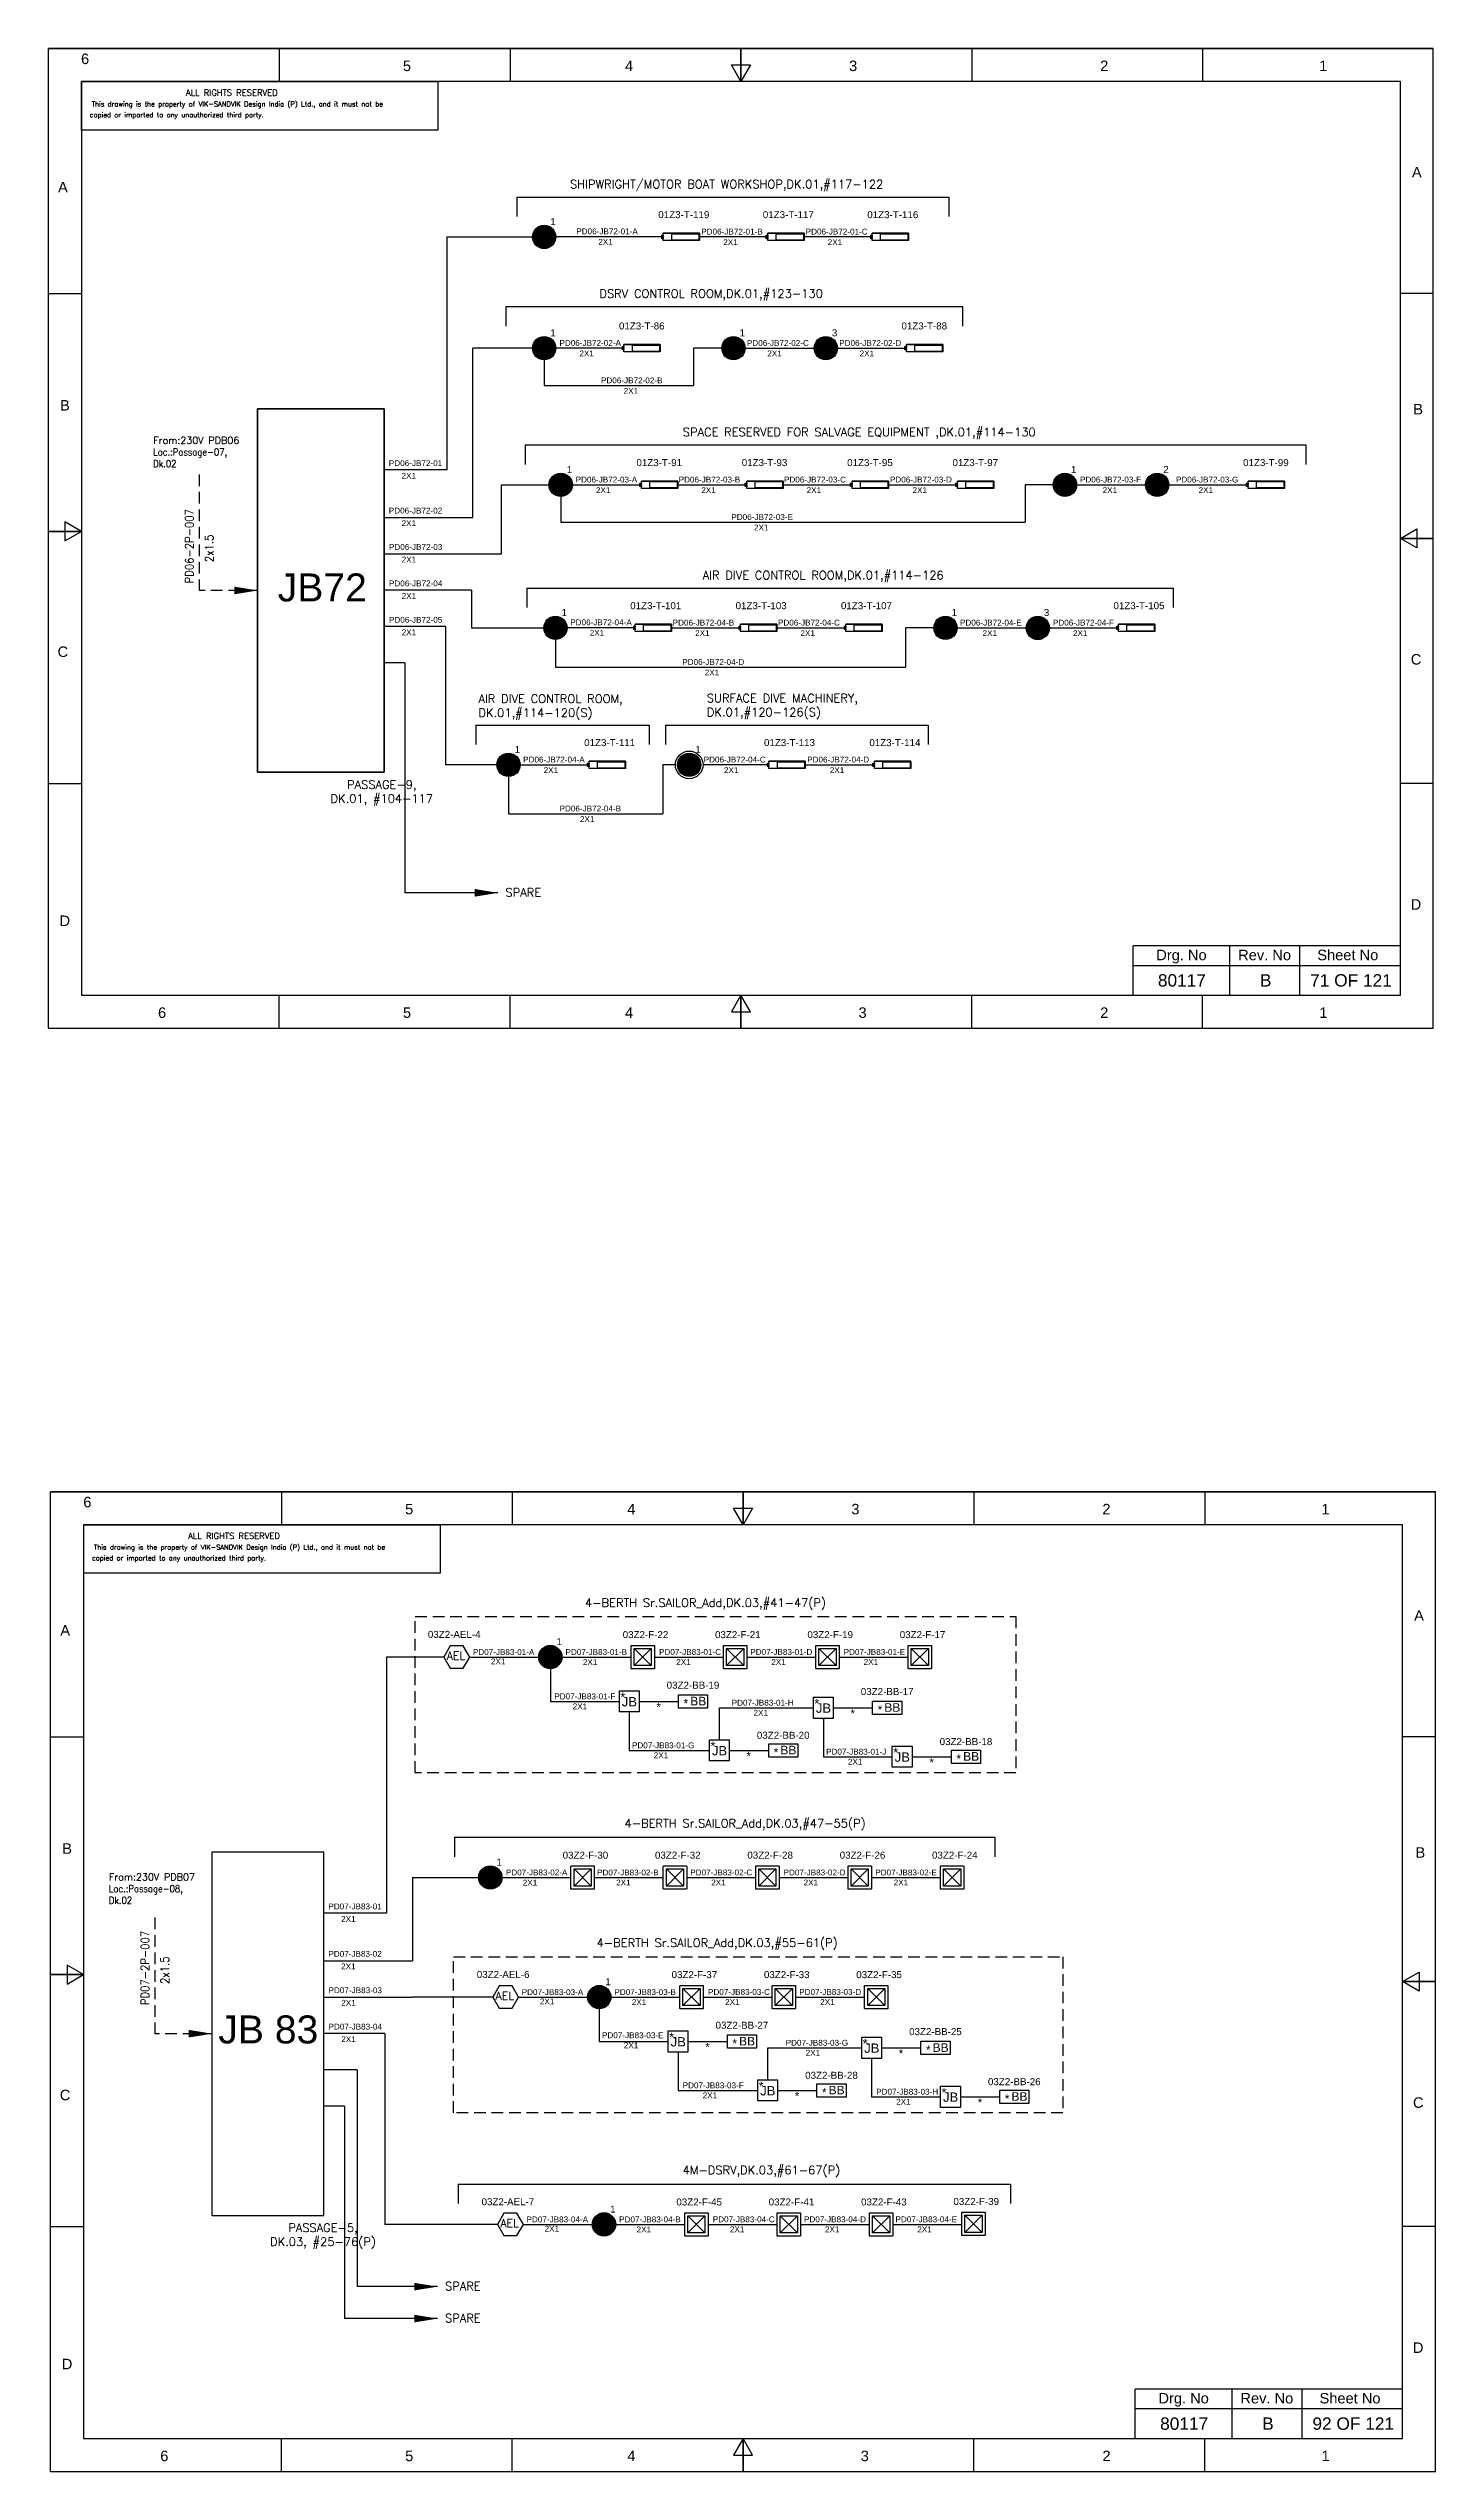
# Model space of a CAD drawing. Header units: inches. Extents: x -3311 to 1429, y -713 to 2436.
# Drawn here: x -1331 to -1033, y 99 to 618 of the extents above; entities that cross this region are included whole.
import ezdxf
from ezdxf.enums import TextEntityAlignment as Align

# ---------------------------------------------------------------- set-up
doc = ezdxf.new("R2010")
doc.units = ezdxf.units.IN
doc.linetypes.add('HIDDEN', pattern=[0.375, 0.25, -0.125])
doc.linetypes.add('SOLID', pattern=[0])
for name, color, linetype in [('BB', 7, 'Continuous'), ('Fmount', 7, 'Continuous'), ('LINE', 3, 'SOLID')]:
    doc.layers.add(name, color=color, linetype=linetype)
for name, color, linetype, lineweight in [('ELEC_TXT-025', 1, 'Continuous', 25), ('HEL-025', 1, 'Continuous', 25), ('HEL-035', 2, 'Continuous', 35)]:
    doc.layers.add(name, color=color, linetype=linetype, lineweight=lineweight)
doc.styles.add('_NORMAL', font='arial.ttf')
doc.styles.add('ROMAN S', font='romans.shx')
doc.styles.add('ROMANS', font='simplex.shx', dxfattribs={"width": 0.88})
doc.styles.get("Standard").update_dxf_attribs({"font": 'arial.ttf'})
doc.dimstyles.get("Standard").update_dxf_attribs({"dimtxt": 0.18, "dimasz": 0.18, "dimexe": 0.18, "dimexo": 0.0625, "dimgap": 0.09, "dimtad": 0, "dimtih": 1, "dimtoh": 1, "dimdec": 4, "dimzin": 0, "dimdsep": 46, "dimtxsty": 'Standard', "dimcen": 0.09, "dimadec": 0, "dimazin": 0, "dimtfac": 1, "dimtdec": 4, "dimtofl": 0, "dimtmove": 0, "dimatfit": 3, "dimfxl": 1, "dimtolj": 1, "dimtzin": 0, "dimarcsym": 0})

# ---------------------------------------------------------------- blocks, each defined once
blk = doc.blocks.new('fr')
at = {"color": 7, "linetype": 'Continuous'}
for p, q in [((33763.99, 4500.4), (33466.99, 4500.4)), ((33466.99, 4500.4), (33763.99, 4500.4)), ((33466.99, 4290.33), (33466.99, 4500.4)), ((33516.49, 4500.4), (33516.49, 4493.33)), ((33565.99, 4500.4), (33565.99, 4493.33)), ((33615.49, 4500.4), (33615.49, 4493.33)), ((33615.49, 4493.33), (33615.49, 4500.4)), ((33615.49, 4500.4), (33615.49, 4493.33)), ((33664.99, 4500.4), (33664.99, 4493.33)), ((33714.49, 4500.4), (33714.49, 4493.33)), ((33763.99, 4290.33), (33763.99, 4500.4)), ((33763.99, 4290.33), (33763.99, 4500.4)), ((33615.49, 4493.33), (33613.45, 4496.87)), ((33613.45, 4496.87), (33617.53, 4496.87)), ((33617.53, 4496.87), (33615.49, 4493.33)), ((33756.92, 4493.33), (33474.06, 4493.33)), ((33474.06, 4493.33), (33474.06, 4297.41)), ((33756.92, 4297.41), (33756.92, 4493.33)), ((33466.99, 4447.89), (33474.06, 4447.89)), ((33763.99, 4447.89), (33756.92, 4447.89)), ((33466.99, 4396.87), (33474.06, 4396.87)), ((33474.06, 4396.87), (33466.99, 4396.87)), ((33466.99, 4396.87), (33474.06, 4396.87)), ((33474.06, 4396.87), (33470.53, 4398.91)), ((33470.53, 4398.91), (33470.53, 4394.83)), ((33470.53, 4394.83), (33474.06, 4396.87)), ((33756.92, 4395.37), (33760.45, 4397.41)), ((33763.99, 4395.37), (33756.92, 4395.37)), ((33760.45, 4393.33), (33756.92, 4395.37)), ((33756.92, 4395.37), (33763.99, 4395.37)), ((33763.99, 4395.37), (33756.92, 4395.37)), ((33760.45, 4397.41), (33760.45, 4393.33)), ((33466.99, 4342.85), (33474.06, 4342.85)), ((33763.99, 4342.85), (33756.92, 4342.85)), ((33474.06, 4297.41), (33756.92, 4297.41)), ((33516.49, 4290.33), (33516.49, 4297.41)), ((33565.99, 4290.33), (33565.99, 4297.41)), ((33615.49, 4297.41), (33613.45, 4293.87)), ((33615.49, 4290.33), (33615.49, 4297.41)), ((33617.53, 4293.87), (33615.49, 4297.41)), ((33615.49, 4297.41), (33615.49, 4290.33)), ((33615.49, 4290.33), (33615.49, 4297.41)), ((33664.99, 4290.33), (33664.99, 4297.41)), ((33714.49, 4290.33), (33714.49, 4297.41)), ((33613.45, 4293.87), (33617.53, 4293.87)), ((33466.99, 4290.33), (33763.99, 4290.33)), ((33466.99, 4290.33), (33763.99, 4290.33))]:
    blk.add_line(p, q, dxfattribs=at)
at = {"color": 7, "style": '_NORMAL'}
for s, p in [('6', (33474.86, 4498.18)), ('5', (33543.88, 4496.68)), ('4', (33591.52, 4496.68)), ('3', (33639.57, 4496.68)), ('2', (33693.41, 4496.68)), ('1', (33740.39, 4496.68)), ('A', (33760.45, 4473.88)), ('A', (33470.1, 4470.68)), ('B', (33470.52, 4423.9)), ('B', (33760.74, 4423.06)), ('C', (33470.08, 4371.07)), ('C', (33760.29, 4369.44)), ('D', (33760.27, 4316.89)), ('D', (33470.51, 4313.39)), ('6', (33491.37, 4293.69)), ('5', (33543.89, 4293.69)), ('4', (33591.53, 4293.69)), ('3', (33641.59, 4293.69)), ('2', (33693.43, 4293.69)), ('1', (33740.41, 4293.69))]:
    blk.add_text(s, height=2.25, dxfattribs=at).set_placement(p, align=Align.MIDDLE_CENTER)
blk = doc.blocks.new('A$C4BAD7D21')
at = {"layer": 'HEL-025'}
blk.add_lwpolyline([(-34000, 0), (-34000, 2086), (-18714, 2086), (-18714, 0)], close=True, dxfattribs=at)
at = {"layer": 'HEL-025', "style": 'ROMANS'}
for s, p in [('This drawing is the property of VIK-SANDVIK Design India (P) Ltd., and it must not be', (-33558, 1016)), (' copied or imparted to any unauthorized third party.', (-33785, 550))]:
    blk.add_text(s, height=210, dxfattribs=at).set_placement(p)
at = {"layer": 'HEL-035', "style": 'ROMANS'}
blk.add_text('     ALL RIGHTS RESERVED', height=262.5, dxfattribs=at).set_placement((-30497, 1476))
blk = doc.blocks.new('FIXED_KEY_SWITCH')
h = blk.add_hatch(color=1)
h.dxf.hatch_style = 1
edge = h.paths.add_edge_path()
edge.add_arc((848.13, 1737.46), 2.5, 0, 360)
at = {"color": 1}
blk.add_circle((848.13, 1737.46), 2.5, dxfattribs=at)
at = {"color": 7, "insert": (849.44, 1741.5), "char_height": 1.5, "attachment_point": 1, "style": '_NORMAL'}
blk.add_mtext_dynamic_manual_height_columns('1', width=1.5, gutter_width=7.5, heights=[0], dxfattribs=at)
blk = doc.blocks.new('SWT')
blk.add_blockref('FIXED_KEY_SWITCH', (0, 0))
blk.add_attdef('TAG_NO', (844.55, 1741.11), '', height=1.5)
blk = doc.blocks.new('AEL')
at = {"color": 4}
blk.add_lwpolyline([(989.98, -190.09), (992.75, -190.09), (994.14, -187.69), (992.75, -185.28), (989.98, -185.28), (988.59, -187.69)], close=True, dxfattribs=at)
at = {"color": 4, "style": 'ROMANS'}
blk.add_text('AEL', height=1.725, dxfattribs=at).set_placement((989.2, -188.27))
blk = doc.blocks.new('AEL_L')
blk.add_blockref('AEL', (0, 0))
blk.add_attdef('TAG_NO', (986.55, -183.59), '', height=1.5)
blk = doc.blocks.new('LED FLUSH MOUNT')
for p, q in [((114818, 79432), (114604, 79219)), ((114604, 79432), (114818, 79219))]:
    blk.add_line(p, q)
blk.add_lwpolyline([(114572, 79470), (114850, 79470, -0.414214), (114856, 79464), (114856, 79186, -0.414214), (114850, 79180), (114572, 79180, -0.414214), (114566, 79186), (114566, 79464, -0.414214)], format="xyb", close=True)
blk.add_lwpolyline([(114604, 79432), (114818, 79432), (114818, 79219), (114604, 79219)], close=True)
blk = doc.blocks.new('LED Flush Mounted Light 22W')
blk.add_blockref('LED FLUSH MOUNT', (0, 0))
at = {"style": 'ROMANS', "width": 0.7}
blk.add_attdef('TAG_NO.:', (113905, 79579), '', height=250, dxfattribs=at)
blk = doc.blocks.new('JB')
blk.add_lwpolyline([(1661.35, 1973.02), (1665.59, 1973.02), (1665.59, 1968.5), (1661.35, 1968.5)], close=True)
at = {"color": 7}
for s, p in [('*', (1661.54, 1970.68)), ('JB', (1661.87, 1969.69))]:
    blk.add_text(s, height=2, dxfattribs=at).set_placement(p)
blk = doc.blocks.new('JB_FOR_BUNKLIGHT')
blk.add_blockref('JB', (0, 0))
blk.add_attdef('TAG_NO:', (1659.46, 1975.19), '', height=1.5)
blk = doc.blocks.new('bunk_light')
blk.add_lwpolyline([(17773, 202986), (18112, 202986), (18112, 202830), (17773, 202830)], close=True)
at = {"char_height": 100, "attachment_point": 1}
for s, insert in [('*', (17831, 202937)), ('BB', (17909, 202962))]:
    blk.add_mtext_dynamic_manual_height_columns(s, width=182.6, gutter_width=7.5, heights=[0], dxfattribs=dict(at, insert=insert))
blk = doc.blocks.new('LED_BUNK _LIGHT')
at = {"xscale": 0.8, "yscale": 0.8, "zscale": 0.8}
blk.add_blockref('bunk_light', (4436, 38936), dxfattribs=at)
at = {"style": 'ROMAN S', "width": 0.7}
blk.add_attdef('TAG_NO:', text='', height=250, dxfattribs=at).set_placement((18767, 201415), align=Align.CENTER)
blk = doc.blocks.new('2A')
at = {"color": 7, "lineweight": -3, "ltscale": 2.5}
blk.add_line((790.02, 1997.62, -0.03), (782.23, 1997.62, -0.03), dxfattribs=at)
at = {"color": 7, "lineweight": -3, "ltscale": 2.5, "elevation": -0.03}
for points in [[(781.91, 1997.21), (782.23, 1997.21), (782.23, 1996.94), (781.91, 1996.94)], [(781.91, 1996.7), (782.23, 1996.7), (782.23, 1996.44), (781.91, 1996.44)], [(782.23, 1997.62), (790.02, 1997.62), (790.02, 1996.02), (782.23, 1996.02)], [(784.03, 1997.5), (789.88, 1997.5), (789.88, 1996.14), (784.03, 1996.14)]]:
    blk.add_lwpolyline(points, close=True, dxfattribs=at)
blk = doc.blocks.new('LED TUBE LIGHT 30W')
blk.add_blockref('2A', (179.91, -357.89))
blk.add_attdef('TAG_NO.', (962.52, 1642.97), '', height=1.5)
blk = doc.blocks.new('LHS_SWITCH')
h = blk.add_hatch(color=1)
h.dxf.hatch_style = 1
edge = h.paths.add_edge_path()
edge.add_arc((2067.22, 3641.35), 2, 0, 360)
at = {"color": 1}
blk.add_circle((2067.22, 3641.35), 2, dxfattribs=at)
at = {"color": 7, "insert": (2068.26, 3644.59), "char_height": 1.2, "attachment_point": 1, "style": '_NORMAL'}
blk.add_mtext_dynamic_manual_height_columns('3', width=1.5, gutter_width=7.5, heights=[0], dxfattribs=at)
blk = doc.blocks.new('RHS_SWITCH')
h = blk.add_hatch(color=1)
h.dxf.hatch_style = 1
edge = h.paths.add_edge_path()
edge.add_arc((2068.03, 3653.6), 2, 0, 360)
at = {"color": 1}
blk.add_circle((2068.03, 3653.6), 2, dxfattribs=at)
at = {"color": 7, "insert": (2069.08, 3656.84), "char_height": 1.2, "attachment_point": 1, "style": '_NORMAL'}
blk.add_mtext_dynamic_manual_height_columns('2', width=1.5, gutter_width=7.5, heights=[0], dxfattribs=at)

msp = doc.modelspace()

# ---------------------------------------------------------------- linework, layer by layer
for p, q in [((-1230.08, 586.58, -0.07), (-1137.42, 586.58, -0.07)), ((-1245.09, 578.03), (-1245.09, 528.06)), ((-1198.65, 578.03, -0.02), (-1221.7, 578.03, -0.02)), ((-1176.25, 578.03, -0.02), (-1190.86, 578.03, -0.02)), ((-1153.85, 578.03, -0.02), (-1168.45, 578.03, -0.02)), ((-1232.42, 563.12, -0.05), (-1134.49, 563.12, -0.05)), ((-1239.51, 517.89), (-1239.51, 554.17)), ((-1224.2, 551.67), (-1224.2, 546.14)), ((-1207.1, 554.17), (-1221.7, 554.17)), ((-1186.11, 554.17), (-1192.15, 554.17)), ((-1224.2, 546.14), (-1192.15, 546.14)), ((-1228.31, 533.42, -0.05), (-1060.84, 533.42, -0.05)), ((-1115.02, 524.87), (-1121.06, 524.87)), ((-1220.66, 522.37), (-1220.66, 516.84)), ((-1220.66, 516.84), (-1121.06, 516.84)), ((-1239.76, 502.28), (-1258.5, 502.28)), ((-1239.76, 502.28), (-1239.76, 494.2)), ((-1227.95, 502.75, -0.05), (-1089.29, 502.75, -0.05)), ((-1245.38, 494.48), (-1258.5, 494.48)), ((-1245.38, 494.48), (-1245.38, 464.84)), ((-1204.68, 494.2), (-1219.29, 494.2)), ((-1140.64, 494.2), (-1146.68, 494.2)), ((-1221.79, 491.7), (-1221.79, 485.76)), ((-1254.08, 486.68), (-1258.5, 486.68)), ((-1254.08, 486.68), (-1254.08, 437.4)), ((-1221.79, 485.76), (-1146.68, 485.76)), ((-1238.89, 473.37, -0.05), (-1201.68, 473.37, -0.05)), ((-1198.16, 473.37, -0.05), (-1141.84, 473.37, -0.05)), ((-1234.36, 464.84), (-1245.38, 464.84)), ((-1196.07, 464.84), (-1198.74, 464.84)), ((-1175.99, 464.84), (-1190.12, 464.84)), ((-1231.86, 462.34), (-1231.86, 454.35)), ((-1258.05, 273.57), (-1258.05, 218.63)), ((-1245.72, 273.57), (-1258.05, 273.57)), ((-1222.87, 271.07), (-1222.87, 264.05)), ((-1205.96, 261.79), (-1205.96, 253.55)), ((-1203.85, 264.05), (-1195.4, 264.05)), ((-1164.33, 260.42), (-1164.33, 252.18)), ((-1162.22, 262.68), (-1153.77, 262.68)), ((-1184.51, 253.55), (-1176.07, 253.55)), ((-1145.3, 252.18), (-1136.86, 252.18)), ((-1243.42, 234.94), (-1127.54, 234.94)), ((-1252.42, 226.29), (-1252.42, 208.46)), ((-1235.24, 200.66), (-1252.48, 200.66)), ((-1212.39, 198.16), (-1212.39, 191.14)), ((-1195.48, 188.89), (-1195.48, 180.64)), ((-1193.36, 191.14), (-1184.92, 191.14)), ((-1153.97, 187.52), (-1153.97, 179.28)), ((-1151.86, 189.77), (-1143.42, 189.77)), ((-1264.32, 185.06), (-1271.46, 185.06)), ((-1264.32, 185.06), (-1264.32, 138.58)), ((-1267.05, 177.26), (-1271.46, 177.26)), ((-1267.05, 177.26), (-1267.05, 131.73)), ((-1174.15, 180.64), (-1165.71, 180.64)), ((-1134.95, 179.28), (-1126.5, 179.28)), ((-1242.64, 160.58), (-1124.21, 160.58)), ((-1234.21, 151.93), (-1258.4, 151.93))]:
    msp.add_line(p, q)
at = {"color": 7, "linetype": 'Continuous'}
for p, q in [((-1040.59, 426.03), (-1097.91, 426.03)), ((-1097.91, 415.44), (-1097.91, 426.03)), ((-1077.14, 415.44), (-1077.14, 426.03)), ((-1062.12, 415.44), (-1062.12, 426.03)), ((-1097.91, 421.85), (-1040.59, 421.85)), ((-1040.11, 116.61), (-1097.43, 116.61)), ((-1097.43, 106.01), (-1097.43, 116.61)), ((-1076.66, 106.01), (-1076.66, 116.61)), ((-1061.64, 106.01), (-1061.64, 116.61)), ((-1097.43, 112.42), (-1040.11, 112.42))]:
    msp.add_line(p, q, dxfattribs=at)
at = {"linetype": 'HIDDEN', "ltscale": 10}
for points in [[(-1298.22, 527.11), (-1298.22, 502.23)], [(-1307.67, 217.69), (-1307.67, 192.81)]]:
    msp.add_lwpolyline(points, dxfattribs=at)
for points in [[(-1251.86, 282.22), (-1123.04, 282.22), (-1123.04, 248.75), (-1251.86, 248.75)], [(-1243.67, 209.32), (-1112.97, 209.32), (-1112.97, 175.84), (-1243.67, 175.84)]]:
    msp.add_lwpolyline(points, close=True, dxfattribs=at)
msp.add_lwpolyline([(-1271.46, 231.76), (-1295.46, 231.76), (-1295.46, 153.86), (-1271.46, 153.86)], close=True)
at = {"layer": 'LINE', "color": 0}
for p, q in [((-1230.08, 586.58, -0.07), (-1230.08, 582.39, -0.07)), ((-1137.42, 586.58, -0.07), (-1137.42, 582.39, -0.07)), ((-1245.09, 578.03, -0.02), (-1226.7, 578.03, -0.02)), ((-1232.42, 563.12, -0.05), (-1232.42, 558.93, -0.05)), ((-1134.49, 563.12, -0.05), (-1134.49, 558.93, -0.05)), ((-1181.11, 554.17), (-1166.31, 554.17)), ((-1161.31, 554.17), (-1146.52, 554.17)), ((-1285.67, 541.19), (-1285.67, 463.28)), ((-1258.5, 541.19), (-1285.67, 541.19)), ((-1258.5, 463.28), (-1258.5, 541.19)), ((-1228.31, 533.42, -0.05), (-1228.31, 529.23, -0.05)), ((-1060.84, 533.42, -0.05), (-1060.84, 529.23, -0.05)), ((-1245.09, 528.06), (-1258.5, 528.06)), ((-1233.32, 510.09), (-1233.32, 524.87)), ((-1233.32, 524.87), (-1223.16, 524.87)), ((-1218.16, 524.87), (-1203.36, 524.87)), ((-1195.56, 524.87), (-1180.77, 524.87)), ((-1172.97, 524.87), (-1158.17, 524.87)), ((-1150.37, 524.87), (-1135.58, 524.87)), ((-1110.02, 524.87), (-1095.23, 524.87)), ((-1090.23, 524.87), (-1075.43, 524.87)), ((-1088.05, 524.87), (-1073.25, 524.87)), ((-1258.5, 517.89), (-1239.51, 517.89)), ((-1258.46, 510.09), (-1233.32, 510.09)), ((-1227.95, 502.75, -0.05), (-1227.95, 498.56, -0.05)), ((-1089.29, 502.75, -0.05), (-1089.29, 498.56, -0.05)), ((-1239.76, 494.2), (-1224.29, 494.2)), ((-1196.89, 494.2), (-1182.09, 494.2)), ((-1174.29, 494.2), (-1159.5, 494.2)), ((-1135.64, 494.2), (-1120.85, 494.2)), ((-1115.85, 494.2), (-1101.05, 494.2)), ((-1238.89, 473.37, -0.05), (-1238.89, 469.18, -0.05)), ((-1201.68, 473.37, -0.05), (-1201.68, 469.18, -0.05)), ((-1198.16, 473.37, -0.05), (-1198.16, 469.18, -0.05)), ((-1141.84, 473.37, -0.05), (-1141.84, 469.18, -0.05)), ((-1285.67, 463.28), (-1258.5, 463.28)), ((-1229.36, 464.84), (-1214.57, 464.84)), ((-1168.2, 464.84), (-1153.4, 464.84)), ((-1240.17, 273.57), (-1225.37, 273.57)), ((-1220.37, 273.57, 0.03), (-1205.58, 273.57, 0.03)), ((-1200.57, 273.57, 0.03), (-1185.77, 273.57, 0.03)), ((-1180.76, 273.57, 0.03), (-1165.96, 273.57, 0.03)), ((-1160.95, 273.57, 0.03), (-1146.16, 273.57, 0.03)), ((-1222.87, 264.05), (-1208.08, 264.05)), ((-1186.62, 262.68), (-1166.45, 262.68)), ((-1186.62, 255.8), (-1186.62, 262.68)), ((-1205.96, 253.55), (-1188.74, 253.55)), ((-1164.33, 252.18), (-1149.54, 252.18)), ((-1243.42, 234.94), (-1243.42, 230.75)), ((-1127.54, 234.94), (-1127.54, 230.75)), ((-1252.42, 226.29), (-1238.25, 226.29)), ((-1233.25, 226.29, 0.03), (-1218.46, 226.29, 0.03)), ((-1213.45, 226.29, 0.03), (-1198.65, 226.29, 0.03)), ((-1193.64, 226.29, 0.03), (-1178.85, 226.29, 0.03)), ((-1173.83, 226.29, 0.03), (-1159.04, 226.29, 0.03)), ((-1154.03, 226.29, 0.03), (-1139.23, 226.29, 0.03)), ((-1258.05, 218.63), (-1271.46, 218.63)), ((-1271.46, 208.46), (-1252.42, 208.46)), ((-1271.43, 200.66), (-1252.48, 200.66)), ((-1229.68, 200.66), (-1214.89, 200.66)), ((-1209.89, 200.66, 0.03), (-1195.09, 200.66, 0.03)), ((-1190.08, 200.66, 0.03), (-1175.29, 200.66, 0.03)), ((-1170.28, 200.66, 0.03), (-1155.48, 200.66, 0.03)), ((-1258.4, 192.86), (-1271.46, 192.86)), ((-1258.4, 192.86), (-1258.4, 151.93)), ((-1212.39, 191.14), (-1197.59, 191.14)), ((-1176.26, 189.77), (-1156.09, 189.77)), ((-1176.26, 182.9), (-1176.26, 189.77)), ((-1195.48, 180.64), (-1178.38, 180.64)), ((-1153.97, 179.28), (-1139.18, 179.28)), ((-1242.64, 160.58), (-1242.64, 156.39)), ((-1124.21, 160.58), (-1124.21, 156.39)), ((-1228.66, 151.93), (-1213.86, 151.93)), ((-1208.86, 151.93, 0.03), (-1194.07, 151.93, 0.03)), ((-1189.06, 151.93, 0.03), (-1174.26, 151.93, 0.03)), ((-1169.25, 151.93, 0.03), (-1154.45, 151.93, 0.03)), ((-1149.44, 151.93, 0.03), (-1134.65, 151.93, 0.03))]:
    msp.add_line(p, q, dxfattribs=at)
at = {"layer": 'LINE', "color": 7}
for p, q in [((-1226.7, 554.17), (-1239.51, 554.17)), ((-1192.15, 554.17), (-1192.15, 546.14)), ((-1121.06, 524.87), (-1121.06, 516.84)), ((-1146.68, 494.2), (-1146.68, 485.76)), ((-1198.74, 464.84), (-1198.74, 454.35)), ((-1231.86, 454.35), (-1198.74, 454.35))]:
    msp.add_line(p, q, dxfattribs=at)
at = {"layer": 'LINE', "color": 0}
msp.add_lwpolyline([(-1285.67, 541.19), (-1258.5, 541.19), (-1258.5, 463.28), (-1285.67, 463.28)], close=True, dxfattribs=at)
msp.add_circle((-1193.1, 464.84), 2.97, dxfattribs=at)

# ---------------------------------------------------------------- block references
for name, p in [('fr', (-34797.51, -3881.97)), ('SWT', (-2072.33, -1159.43, -0.02)), ('SWT', (-2072.33, -1183.29)), ('SWT', (-2031.74, -1183.29)), ('SWT', (-2068.78, -1212.59)), ('SWT', (-1960.65, -1212.59)), ('SWT', (-2069.92, -1243.25)), ('SWT', (-1986.27, -1243.25)), ('SWT', (-2079.99, -1272.62)), ('SWT', (-2041.23, -1272.62)), ('fr', (-34797.03, -4191.4)), ('SWT', (-2071, -1463.89)), ('JB_FOR_BUNKLIGHT', (-2869.43, -1706.71)), ('JB_FOR_BUNKLIGHT', (-2827.8, -1708.08)), ('JB_FOR_BUNKLIGHT', (-2850.09, -1717.21)), ('JB_FOR_BUNKLIGHT', (-2810.89, -1718.58)), ('SWT', (-2083.88, -1511.17)), ('SWT', (-2060.52, -1536.8)), ('JB_FOR_BUNKLIGHT', (-2858.95, -1779.62)), ('JB_FOR_BUNKLIGHT', (-2817.44, -1780.98)), ('JB_FOR_BUNKLIGHT', (-2839.74, -1790.12)), ('JB_FOR_BUNKLIGHT', (-2800.53, -1791.48)), ('SWT', (-2059.49, -1585.53))]:
    msp.add_blockref(name, p)
ref = msp.add_blockref('LED TUBE LIGHT 30W', (-2160.79, -1060.9, 0.01))
ref.add_attrib('TAG_NO.', '01Z3-T-119', (-1199.72, 582.05, 0.01), dxfattribs={"height": 1.5})
ref = msp.add_blockref('LED TUBE LIGHT 30W', (-2138.38, -1060.9, 0.01))
ref.add_attrib('TAG_NO.', '01Z3-T-117', (-1177.31, 582.05, 0.01), dxfattribs={"height": 1.5})
ref = msp.add_blockref('LED TUBE LIGHT 30W', (-2115.98, -1060.9, 0.01))
ref.add_attrib('TAG_NO.', '01Z3-T-116', (-1154.91, 582.05, 0.01), dxfattribs={"height": 1.5})
ref = msp.add_blockref('LED TUBE LIGHT 30W', (-2169.23, -1084.76, 0.03))
ref.add_attrib('TAG_NO.', '01Z3-T-86', (-1208.16, 558.19, 0.03), dxfattribs={"height": 1.5})
ref = msp.add_blockref('LED TUBE LIGHT 30W', (-2108.65, -1084.76, 0.03))
ref.add_attrib('TAG_NO.', '01Z3-T-88', (-1147.58, 558.19, 0.03), dxfattribs={"height": 1.5})
ref = msp.add_blockref('LED TUBE LIGHT 30W', (-2165.49, -1114.05, 0.03))
ref.add_attrib('TAG_NO.', '01Z3-T-91', (-1204.42, 528.89, 0.03), dxfattribs={"height": 1.5})
ref = msp.add_blockref('LED TUBE LIGHT 30W', (-2142.9, -1114.05, 0.03))
ref.add_attrib('TAG_NO.', '01Z3-T-93', (-1181.83, 528.89, 0.03), dxfattribs={"height": 1.5})
ref = msp.add_blockref('LED TUBE LIGHT 30W', (-2120.3, -1114.05, 0.03))
ref.add_attrib('TAG_NO.', '01Z3-T-95', (-1159.23, 528.89, 0.03), dxfattribs={"height": 1.5})
ref = msp.add_blockref('LED TUBE LIGHT 30W', (-2097.71, -1114.05, 0.03))
ref.add_attrib('TAG_NO.', '01Z3-T-97', (-1136.64, 528.89, 0.03), dxfattribs={"height": 1.5})
ref = msp.add_blockref('LED TUBE LIGHT 30W', (-2035.38, -1114.05, 0.03))
ref.add_attrib('TAG_NO.', '01Z3-T-99', (-1074.31, 528.89, 0.03), dxfattribs={"height": 1.5})
ref = msp.add_blockref('LED TUBE LIGHT 30W', (-2166.82, -1144.72, 0.03))
ref.add_attrib('TAG_NO.', '01Z3-T-101', (-1205.75, 498.22, 0.03), dxfattribs={"height": 1.5})
ref = msp.add_blockref('LED TUBE LIGHT 30W', (-2144.22, -1144.72, 0.03))
ref.add_attrib('TAG_NO.', '01Z3-T-103', (-1183.15, 498.22, 0.03), dxfattribs={"height": 1.5})
ref = msp.add_blockref('LED TUBE LIGHT 30W', (-2121.63, -1144.72, 0.03))
ref.add_attrib('TAG_NO.', '01Z3-T-107', (-1160.56, 498.22, 0.03), dxfattribs={"height": 1.5})
ref = msp.add_blockref('LED TUBE LIGHT 30W', (-2063.18, -1144.72, 0.03))
ref.add_attrib('TAG_NO.', '01Z3-T-105', (-1102.11, 498.22, 0.03), dxfattribs={"height": 1.5})
ref = msp.add_blockref('LED TUBE LIGHT 30W', (-2176.7, -1174.09, 0.03))
ref.add_attrib('TAG_NO.', '01Z3-T-111', (-1215.63, 468.86, 0.03), dxfattribs={"height": 1.5})
ref = msp.add_blockref('LED TUBE LIGHT 30W', (-2138.13, -1174.09, 0.03))
ref.add_attrib('TAG_NO.', '01Z3-T-113', (-1177.06, 468.86, 0.03), dxfattribs={"height": 1.5})
ref = msp.add_blockref('LED TUBE LIGHT 30W', (-2115.53, -1174.09, 0.03))
ref.add_attrib('TAG_NO.', '01Z3-T-114', (-1154.46, 468.86, 0.03), dxfattribs={"height": 1.5})
ref = msp.add_blockref('AEL_L', (-2234.31, 461.26))
ref.add_attrib('TAG_NO', '03Z2-AEL-4', (-1249.14, 277.67), dxfattribs={"color": 4, "height": 1.5})
ref = msp.add_blockref('AEL_L', (-2223.83, 388.35))
ref.add_attrib('TAG_NO', '03Z2-AEL-6', (-1238.65, 204.76), dxfattribs={"color": 4, "height": 1.5})
ref = msp.add_blockref('AEL_L', (-2222.8, 339.62))
ref.add_attrib('TAG_NO', '03Z2-AEL-7', (-1237.63, 156.03), dxfattribs={"color": 4, "height": 1.5})
at = {"layer": 'BB'}
ref = msp.add_blockref('LED_BUNK _LIGHT', (-1625.19, -4373.04), dxfattribs=dict(at, xscale=0.02304, yscale=0.02304, zscale=0.02304))
ref.add_attrib('TAG_NO:', '03Z2-BB-19', dxfattribs={"layer": '0', "height": 1.5}).set_placement((-1192.28, 266.33, 0), align=Align.BOTTOM_CENTER)
ref = msp.add_blockref('LED_BUNK _LIGHT', (-1583.56, -4374.41), dxfattribs=dict(at, xscale=0.02304, yscale=0.02304, zscale=0.02304))
ref.add_attrib('TAG_NO:', '03Z2-BB-17', dxfattribs={"layer": '0', "height": 1.5}).set_placement((-1150.65, 264.96, 0), align=Align.BOTTOM_CENTER)
ref = msp.add_blockref('LED_BUNK _LIGHT', (-1605.85, -4383.54), dxfattribs=dict(at, xscale=0.02304, yscale=0.02304, zscale=0.02304))
ref.add_attrib('TAG_NO:', '03Z2-BB-20', dxfattribs={"layer": '0', "height": 1.5}).set_placement((-1172.94, 255.59, 0), align=Align.BOTTOM_CENTER)
ref = msp.add_blockref('LED_BUNK _LIGHT', (-1566.65, -4384.91), dxfattribs=dict(at, xscale=0.02304, yscale=0.02304, zscale=0.02304))
ref.add_attrib('TAG_NO:', '03Z2-BB-18', dxfattribs={"layer": '0', "height": 1.5}).set_placement((-1133.74, 254.23, 0), align=Align.BOTTOM_CENTER)
ref = msp.add_blockref('LED_BUNK _LIGHT', (-1614.71, -4445.95), dxfattribs=dict(at, xscale=0.02304, yscale=0.02304, zscale=0.02304))
ref.add_attrib('TAG_NO:', '03Z2-BB-27', dxfattribs={"layer": '0', "height": 1.5}).set_placement((-1181.8, 193.42, 0), align=Align.BOTTOM_CENTER)
ref = msp.add_blockref('LED_BUNK _LIGHT', (-1573.2, -4447.32), dxfattribs=dict(at, xscale=0.02304, yscale=0.02304, zscale=0.02304))
ref.add_attrib('TAG_NO:', '03Z2-BB-25', dxfattribs={"layer": '0', "height": 1.5}).set_placement((-1140.29, 192.05, 0), align=Align.BOTTOM_CENTER)
ref = msp.add_blockref('LED_BUNK _LIGHT', (-1595.5, -4456.45), dxfattribs=dict(at, xscale=0.02304, yscale=0.02304, zscale=0.02304))
ref.add_attrib('TAG_NO:', '03Z2-BB-28', dxfattribs={"layer": '0', "height": 1.5}).set_placement((-1162.58, 182.69, 0), align=Align.BOTTOM_CENTER)
ref = msp.add_blockref('LED_BUNK _LIGHT', (-1556.29, -4457.81), dxfattribs=dict(at, xscale=0.02304, yscale=0.02304, zscale=0.02304))
ref.add_attrib('TAG_NO:', '03Z2-BB-26', dxfattribs={"layer": '0', "height": 1.5}).set_placement((-1123.38, 181.32, 0), align=Align.BOTTOM_CENTER)
at = {"layer": 'ELEC_TXT-025', "color": 0, "xscale": 0.005, "yscale": 0.005, "zscale": 0.005}
for p in [(-1153.44, 600.93), (-1152.96, 291.51)]:
    msp.add_blockref('A$C4BAD7D21', p, dxfattribs=at)
at = {"layer": 'Fmount'}
ref = msp.add_blockref('LED Flush Mounted Light 22W', (-3185.28, -1097.17, 0.03), dxfattribs=dict(at, xscale=0.01728, yscale=0.01728, zscale=0.01728))
ref.add_attrib('TAG_NO.:', '03Z2-F-22', dxfattribs={"layer": '0', "height": 1.5}).set_placement((-1207.36, 277.17, 0.03), align=Align.BOTTOM_LEFT)
ref = msp.add_blockref('LED Flush Mounted Light 22W', (-3165.47, -1097.17, 0.03), dxfattribs=dict(at, xscale=0.01728, yscale=0.01728, zscale=0.01728))
ref.add_attrib('TAG_NO.:', '03Z2-F-21', dxfattribs={"layer": '0', "height": 1.5}).set_placement((-1187.56, 277.17, 0.03), align=Align.BOTTOM_LEFT)
ref = msp.add_blockref('LED Flush Mounted Light 22W', (-3145.66, -1097.17, 0.03), dxfattribs=dict(at, xscale=0.01728, yscale=0.01728, zscale=0.01728))
ref.add_attrib('TAG_NO.:', '03Z2-F-19', dxfattribs={"layer": '0', "height": 1.5}).set_placement((-1167.75, 277.17, 0.03), align=Align.BOTTOM_LEFT)
ref = msp.add_blockref('LED Flush Mounted Light 22W', (-3125.86, -1097.17, 0.03), dxfattribs=dict(at, xscale=0.01728, yscale=0.01728, zscale=0.01728))
ref.add_attrib('TAG_NO.:', '03Z2-F-17', dxfattribs={"layer": '0', "height": 1.5}).set_placement((-1147.94, 277.17, 0.03), align=Align.BOTTOM_LEFT)
ref = msp.add_blockref('LED Flush Mounted Light 22W', (-3198.16, -1144.46, 0.03), dxfattribs=dict(at, xscale=0.01728, yscale=0.01728, zscale=0.01728))
ref.add_attrib('TAG_NO.:', '03Z2-F-30', dxfattribs={"layer": '0', "height": 1.5}).set_placement((-1220.24, 229.89, 0.03), align=Align.BOTTOM_LEFT)
ref = msp.add_blockref('LED Flush Mounted Light 22W', (-3178.35, -1144.46, 0.03), dxfattribs=dict(at, xscale=0.01728, yscale=0.01728, zscale=0.01728))
ref.add_attrib('TAG_NO.:', '03Z2-F-32', dxfattribs={"layer": '0', "height": 1.5}).set_placement((-1200.44, 229.89, 0.03), align=Align.BOTTOM_LEFT)
ref = msp.add_blockref('LED Flush Mounted Light 22W', (-3158.54, -1144.46, 0.03), dxfattribs=dict(at, xscale=0.01728, yscale=0.01728, zscale=0.01728))
ref.add_attrib('TAG_NO.:', '03Z2-F-28', dxfattribs={"layer": '0', "height": 1.5}).set_placement((-1180.63, 229.89, 0.03), align=Align.BOTTOM_LEFT)
ref = msp.add_blockref('LED Flush Mounted Light 22W', (-3138.74, -1144.46, 0.03), dxfattribs=dict(at, xscale=0.01728, yscale=0.01728, zscale=0.01728))
ref.add_attrib('TAG_NO.:', '03Z2-F-26', dxfattribs={"layer": '0', "height": 1.5}).set_placement((-1160.82, 229.89, 0.03), align=Align.BOTTOM_LEFT)
ref = msp.add_blockref('LED Flush Mounted Light 22W', (-3118.93, -1144.46, 0.03), dxfattribs=dict(at, xscale=0.01728, yscale=0.01728, zscale=0.01728))
ref.add_attrib('TAG_NO.:', '03Z2-F-24', dxfattribs={"layer": '0', "height": 1.5}).set_placement((-1141.02, 229.89, 0.03), align=Align.BOTTOM_LEFT)
ref = msp.add_blockref('LED Flush Mounted Light 22W', (-3174.79, -1170.08, 0.03), dxfattribs=dict(at, xscale=0.01728, yscale=0.01728, zscale=0.01728))
ref.add_attrib('TAG_NO.:', '03Z2-F-37', dxfattribs={"layer": '0', "height": 1.5}).set_placement((-1196.88, 204.27, 0.03), align=Align.BOTTOM_LEFT)
ref = msp.add_blockref('LED Flush Mounted Light 22W', (-3154.99, -1170.08, 0.03), dxfattribs=dict(at, xscale=0.01728, yscale=0.01728, zscale=0.01728))
ref.add_attrib('TAG_NO.:', '03Z2-F-33', dxfattribs={"layer": '0', "height": 1.5}).set_placement((-1177.07, 204.27, 0.03), align=Align.BOTTOM_LEFT)
ref = msp.add_blockref('LED Flush Mounted Light 22W', (-3135.18, -1170.08, 0.03), dxfattribs=dict(at, xscale=0.01728, yscale=0.01728, zscale=0.01728))
ref.add_attrib('TAG_NO.:', '03Z2-F-35', dxfattribs={"layer": '0', "height": 1.5}).set_placement((-1157.27, 204.27, 0.03), align=Align.BOTTOM_LEFT)
ref = msp.add_blockref('LED Flush Mounted Light 22W', (-3173.77, -1218.81, 0.03), dxfattribs=dict(at, xscale=0.01728, yscale=0.01728, zscale=0.01728))
ref.add_attrib('TAG_NO.:', '03Z2-F-45', dxfattribs={"layer": '0', "height": 1.5}).set_placement((-1195.85, 155.53, 0.03), align=Align.BOTTOM_LEFT)
ref = msp.add_blockref('LED Flush Mounted Light 22W', (-3153.96, -1218.81, 0.03), dxfattribs=dict(at, xscale=0.01728, yscale=0.01728, zscale=0.01728))
ref.add_attrib('TAG_NO.:', '03Z2-F-41', dxfattribs={"layer": '0', "height": 1.5}).set_placement((-1176.05, 155.53, 0.03), align=Align.BOTTOM_LEFT)
ref = msp.add_blockref('LED Flush Mounted Light 22W', (-3134.15, -1218.81, 0.03), dxfattribs=dict(at, xscale=0.01728, yscale=0.01728, zscale=0.01728))
ref.add_attrib('TAG_NO.:', '03Z2-F-43', dxfattribs={"layer": '0', "height": 1.5}).set_placement((-1156.24, 155.53, 0.03), align=Align.BOTTOM_LEFT)
ref = msp.add_blockref('LED Flush Mounted Light 22W', (-3114.35, -1218.71, 0.03), dxfattribs=dict(at, xscale=0.01728, yscale=0.01728, zscale=0.01728))
ref.add_attrib('TAG_NO.:', '03Z2-F-39', dxfattribs={"layer": '0', "height": 1.5}).set_placement((-1136.43, 155.64, 0.03), align=Align.BOTTOM_LEFT)
at = {"layer": 'LINE', "color": 7, "xscale": 1.25, "yscale": 1.25, "zscale": 1.25}
for name, p in [('LHS_SWITCH', (-3747.83, -3997.52)), ('RHS_SWITCH', (-3677.77, -4042.13)), ('LHS_SWITCH', (-3702.37, -4057.49))]:
    msp.add_blockref(name, p, dxfattribs=at)

# ---------------------------------------------------------------- texts
at = {"color": 7}
for s, height, p in [('PD06-JB72-01-A', 1.25, (-1217.31, 578.6, -0.02)), ('2X1', 1.25, (-1212.6, 576.35, -0.02)), ('PD06-JB72-01-B', 1.25, (-1190.52, 578.54, -0.02)), ('2X1', 1.25, (-1185.8, 576.28, -0.02)), ('PD06-JB72-01-C', 1.25, (-1168.11, 578.54, -0.02)), ('2X1', 1.25, (-1163.4, 576.28, -0.02)), ('PD06-JB72-02-A', 1.25, (-1220.93, 554.67)), ('PD06-JB72-02-C', 1.25, (-1180.73, 554.67)), ('PD06-JB72-02-D', 1.25, (-1160.93, 554.67)), ('2X1', 1.25, (-1216.65, 552.42)), ('2X1', 1.25, (-1176.36, 552.42)), ('2X1', 1.25, (-1156.56, 552.42)), ('PD06-JB72-02-B', 1.25, (-1212.02, 546.64)), ('2X1', 1.25, (-1207.16, 544.39)), ('PD06-JB72-01', 1.25, (-1257.52, 528.9)), ('2X1', 1.25, (-1254.79, 526.2)), ('PD06-JB72-03-A', 1.25, (-1217.45, 525.38)), ('PD06-JB72-03-B', 1.25, (-1195.36, 525.38)), ('PD06-JB72-03-C', 1.25, (-1172.77, 525.38)), ('PD06-JB72-03-D', 1.25, (-1150.05, 525.38)), ('PD06-JB72-03-F', 1.25, (-1109.29, 525.38)), ('PD06-JB72-03-G', 1.25, (-1088.72, 525.38)), ('PD06-JB72-02', 1.25, (-1257.52, 518.73)), ('2X1', 1.25, (-1213.1, 523.12)), ('2X1', 1.25, (-1190.51, 523.12)), ('2X1', 1.25, (-1167.91, 523.12)), ('2X1', 1.25, (-1145.2, 523.12)), ('2X1', 1.25, (-1104.43, 523.12)), ('2X1', 1.25, (-1083.86, 523.12)), ('2X1', 1.25, (-1254.79, 516.03)), ('PD06-JB72-03-E', 1.25, (-1184.05, 517.35)), ('2X1', 1.25, (-1179.2, 515.09)), ('PD06-JB72-03', 1.25, (-1257.49, 510.93)), ('2X1', 1.25, (-1254.76, 508.23)), ('PD06-JB72-04', 1.25, (-1257.49, 503.12)), ('2X1', 1.25, (-1254.76, 500.43)), ('PD06-JB72-05', 1.25, (-1257.49, 495.32)), ('2X1', 1.25, (-1254.76, 492.63)), ('PD06-JB72-04-A', 1.25, (-1218.61, 494.77)), ('2X1', 1.25, (-1214.43, 492.52)), ('PD06-JB72-04-B', 1.25, (-1196.65, 494.71)), ('2X1', 1.25, (-1191.83, 492.46)), ('PD06-JB72-04-C', 1.25, (-1174.06, 494.71)), ('2X1', 1.25, (-1169.24, 492.46)), ('PD06-JB72-04-E', 1.25, (-1135.01, 494.71)), ('2X1', 1.25, (-1130.19, 492.46)), ('PD06-JB72-04-F', 1.25, (-1115.1, 494.71)), ('2X1', 1.25, (-1110.8, 492.46)), ('PD06-JB72-04-D', 1.25, (-1194.59, 486.27)), ('2X1', 1.25, (-1189.77, 484.01)), ('PD06-JB72-04-A', 1.25, (-1228.71, 465.35)), ('2X1', 1.25, (-1224.31, 463.09)), ('PD06-JB72-04-C', 1.25, (-1189.99, 465.35)), ('2X1', 1.25, (-1185.64, 463.09)), ('PD06-JB72-04-D', 1.25, (-1167.8, 465.35)), ('2X1', 1.25, (-1162.95, 463.09)), ('PD06-JB72-04-B', 1.25, (-1220.91, 454.85)), ('2X1', 1.25, (-1216.53, 452.6)), ('PD07-JB83-01-A', 1.25, (-1239.5, 274.01, 0.03)), ('2X1', 1.25, (-1235.62, 272.01)), ('PD07-JB83-01-B', 1.25, (-1219.63, 274.01, 0.05)), ('2X1', 1.25, (-1215.9, 271.85)), ('PD07-JB83-01-C', 1.25, (-1199.56, 274.03, 0.11)), ('2X1', 1.25, (-1195.88, 271.88, 0.03)), ('PD07-JB83-01-D', 1.25, (-1179.99, 274.03, 0.14)), ('2X1', 1.25, (-1175.49, 271.88, 0.03)), ('PD07-JB83-01-E', 1.25, (-1159.98, 274.03, 0.16)), ('2X1', 1.25, (-1155.69, 271.88, 0.03)), ('PD07-JB83-01-F', 1.25, (-1222.03, 264.51, 0.16)), ('2X1', 1.25, (-1218.08, 262.36)), ('*', 1.8, (-1200.14, 261.95)), ('PD07-JB83-01-H', 1.25, (-1183.99, 263.15, 0.16)), ('2X1', 1.25, (-1179.31, 260.99)), ('*', 1.8, (-1158.51, 260.58)), ('PD07-JB83-01-G', 1.25, (-1205.37, 254.01, 0.16)), ('2X1', 1.25, (-1200.7, 251.86)), ('*', 1.8, (-1180.81, 251.45)), ('PD07-JB83-01-J', 1.25, (-1163.74, 252.65, 0.16)), ('2X1', 1.25, (-1159.07, 250.49)), ('*', 1.8, (-1141.6, 250.08)), ('PD07-JB83-02-A', 1.25, (-1232.42, 226.75, 0.16)), ('2X1', 1.25, (-1228.78, 224.57)), ('PD07-JB83-02-B', 1.25, (-1212.86, 226.75, 0.19)), ('2X1', 1.25, (-1208.77, 224.6, 0.03)), ('PD07-JB83-02-C', 1.25, (-1192.88, 226.75, 0.14)), ('2X1', 1.25, (-1188.38, 224.6, 0.03)), ('PD07-JB83-02-D', 1.25, (-1172.86, 226.75, 0.16)), ('2X1', 1.25, (-1168.57, 224.6, 0.03)), ('PD07-JB83-02-E', 1.25, (-1153.19, 226.75, 0.19)), ('2X1', 1.25, (-1149.24, 224.6, 0.03)), ('PD07-JB83-01', 1.25, (-1270.48, 219.47)), ('2X1', 1.25, (-1267.75, 216.78)), ('PD07-JB83-02', 1.25, (-1270.48, 209.3)), ('2X1', 1.25, (-1267.75, 206.61)), ('PD07-JB83-03', 1.25, (-1270.45, 201.5)), ('2X1', 1.25, (-1267.72, 198.81)), ('PD07-JB83-03-A', 1.25, (-1229.02, 201.1, 0.03)), ('2X1', 1.25, (-1225.13, 199.1)), ('PD07-JB83-03-B', 1.25, (-1209.15, 201.1, 0.05)), ('2X1', 1.25, (-1205.42, 198.95)), ('PD07-JB83-03-C', 1.25, (-1189.07, 201.13, 0.11)), ('2X1', 1.25, (-1185.4, 198.98, 0.03)), ('PD07-JB83-03-D', 1.25, (-1169.51, 201.13, 0.14)), ('2X1', 1.25, (-1165.01, 198.98, 0.03)), ('PD07-JB83-04', 1.25, (-1270.45, 193.7)), ('2X1', 1.25, (-1267.72, 191.01)), ('PD07-JB83-03-E', 1.25, (-1211.8, 191.85, 0.16)), ('2X1', 1.25, (-1207.12, 189.7)), ('*', 1.8, (-1189.66, 189.05)), ('PD07-JB83-03-G', 1.25, (-1172.41, 190.24, 0.14)), ('2X1', 1.25, (-1168.12, 188.09)), ('*', 1.8, (-1148.16, 187.68)), ('PD07-JB83-03-F', 1.25, (-1194.5, 181.11, 0.14)), ('2X1', 1.25, (-1190.21, 178.96)), ('*', 1.8, (-1170.45, 178.55)), ('PD07-JB83-03-H', 1.25, (-1153, 179.74, 0.14)), ('2X1', 1.25, (-1148.71, 177.59)), ('*', 1.8, (-1131.25, 177.18)), ('PD07-JB83-04-A', 1.25, (-1227.99, 152.37, 0.03)), ('2X1', 1.25, (-1224.11, 150.37)), ('PD07-JB83-04-B', 1.25, (-1208.12, 152.37, 0.05)), ('2X1', 1.25, (-1204.39, 150.21)), ('PD07-JB83-04-C', 1.25, (-1188.05, 152.39, 0.11)), ('2X1', 1.25, (-1184.37, 150.24, 0.03)), ('PD07-JB83-04-D', 1.25, (-1168.48, 152.39, 0.14)), ('2X1', 1.25, (-1163.98, 150.24, 0.03)), ('PD07-JB83-04-E', 1.25, (-1148.86, 152.39, 0.19)), ('2X1', 1.25, (-1144.18, 150.24, 0.03))]:
    msp.add_text(s, height=height, dxfattribs=at).set_placement(p)
at = {"color": 7, "lineweight": 30}
for s, p in [('JB72 ', (-1270.62, 502.88)), ('JB 83', (-1283.36, 193.72))]:
    msp.add_text(s, height=6, dxfattribs=at).set_placement(p, align=Align.MIDDLE_CENTER)
at = {"color": 7}
for s, height, p in [('Drg. No', 2.246, (-1087.53, 424.08)), ('Rev. No', 2.246, (-1069.7, 424.08)), ('Sheet No', 2.246, (-1051.86, 424.08)), ('80117', 2.653, (-1087.43, 418.64)), ('B', 2.65, (-1069.46, 418.64)), ('71 OF 121', 2.653, (-1051.17, 418.64)), ('Drg. No', 2.246, (-1087.06, 114.66)), ('Rev. No', 2.246, (-1069.22, 114.66)), ('Sheet No', 2.246, (-1051.38, 114.66)), ('80117', 2.653, (-1086.95, 109.21)), ('B', 2.65, (-1068.98, 109.21)), ('92 OF 121', 2.653, (-1050.69, 109.21))]:
    msp.add_text(s, height=height, dxfattribs=at).set_placement(p, align=Align.MIDDLE_CENTER)
at = {"color": 7, "char_height": 1.8, "attachment_point": 1, "style": '_NORMAL'}
for s, insert, width in [('{\\Fromans|c0;\\C2;SHIPWRIGHT/MOTOR BOAT WORKSHOP,DK.01,#117-122}', (-1218.67, 590.24, 0.2), 84.1285), ('{\\Fromans|c0;\\C2;DSRV CONTROL ROOM,DK.01,#123-130}', (-1212.35, 566.78, 0.22), 84.1285), ('{\\Fromans|c0;\\C2;SPACE RESERVED FOR SALVAGE EQUIPMENT ,DK.01,#114-130}', (-1194.47, 537.08, 0.22), 107.6365), ('{\\Fromans|c0;\\C2;AIR DIVE CONTROL ROOM,DK.01,#114-126}', (-1190.21, 506.41, 0.22), 107.6365), ('{\\Fromans|c0;\\C2;AIR DIVE CONTROL ROOM,\\PDK.01,#114-120(S)}', (-1238.29, 479.91, 0.22), 107.6365), ('{\\Fromans|c0;\\C2;SURFACE DIVE MACHINERY,\\PDK.01,#120-126(S)}', (-1189.31, 480.04, 0.22), 74.1776), ('{\\Fromans|c0;\\C2;SPARE}', (-1232.5, 438.39), 8.1658), ('{\\Fromans|c0;\\C2;4-BERTH Sr.SAILOR_Add,DK.03,#41-47(P)}', (-1215.45, 286.1, 0.22), 74.3987), ('{\\Fromans|c0;\\C2;4-BERTH Sr.SAILOR_Add,DK.03,#47-55(P)}', (-1206.96, 238.82, 0.22), 74.3987), ('{\\Fromans|c0;\\C2;4-BERTH Sr.SAILOR_Add,DK.03,#55-61(P)}', (-1212.95, 213.2, 0.22), 74.3987), ('{\\Fromans|c0;\\C2;4M-DSRV,DK.03,#61-67(P)}', (-1194.51, 164.46, 0.22), 74.3987), ('{\\Fromans|c0;\\C2;SPARE}', (-1245.46, 139.58), 8.1658), ('{\\Fromans|c0;\\C2;SPARE}', (-1245.46, 132.72), 8.1658)]:
    msp.add_mtext(s, dxfattribs=dict(at, insert=insert, width=width))
at = {"color": 7, "char_height": 1.5, "width": 36.8884, "attachment_point": 1}
for s, insert in [('{\\Fromans|c0;\\C2;From:230V PDB06 \\P\\Fsimplex|c0;\\W0.88;Loc.:Passage-07,      \\PDk.02}', (-1308.04, 535.16)), ('{\\Fromans|c0;\\C2;From:230V PDB07 \\P\\Fsimplex|c0;\\W0.88;Loc.:Passage-08,      \\PDk.02}', (-1317.55, 227.17))]:
    msp.add_mtext(s, dxfattribs=dict(at, insert=insert))
at = {"color": 7, "char_height": 1.8, "width": 17.1296, "attachment_point": 1, "rotation": 90, "style": '_NORMAL'}
for s, insert in [('{\\Fromans|c0;\\W0.88;PD06-2P-007}', (-1301.21, 503.73)), ('{\\Fromans|c0;\\W0.88;PD07-2P-007}', (-1310.72, 198.91))]:
    msp.add_mtext(s, dxfattribs=dict(at, insert=insert))
at = {"color": 7, "char_height": 1.8, "attachment_point": 1, "rotation": 90, "style": '_NORMAL'}
for insert in [(-1296.94, 508.29), (-1306.45, 203.47)]:
    msp.add_mtext('{\\Fsimplex|c0;\\W0.88;2x1.5}', dxfattribs=dict(at, insert=insert))
at = {"color": 7, "char_height": 1.8, "attachment_point": 1, "style": '_NORMAL'}
for s, insert in [('\\pxqc;{\\Fromans|c0;\\C2;PASSAGE-9, \\PDK.01, #104-117}', (-1270.02, 461.52)), ('\\pxqc;{\\Fromans|c0;\\C2;PASSAGE-5, \\PDK.03, #25-76(P)}', (-1282.98, 152.1))]:
    msp.add_mtext(s, dxfattribs=dict(at, insert=insert))

# ---------------------------------------------------------------- leaders
at = {"linetype": 'HIDDEN', "ltscale": 10}
for points in [[(-1285.67, 502.23), (-1298.22, 502.23)], [(-1295.46, 192.81), (-1307.67, 192.81)]]:
    msp.add_leader(points, dimstyle='Standard', override={"dimasz": 5, "dimarcsym": 1}, dxfattribs=at)
for points in [[(-1234.12, 437.4), (-1254.08, 437.4)], [(-1247.08, 138.58), (-1264.32, 138.58)], [(-1247.08, 131.73), (-1267.05, 131.73)]]:
    msp.add_leader(points, dimstyle='Standard', override={"dimasz": 5, "dimarcsym": 1})

doc.saveas('drawing.dxf')
